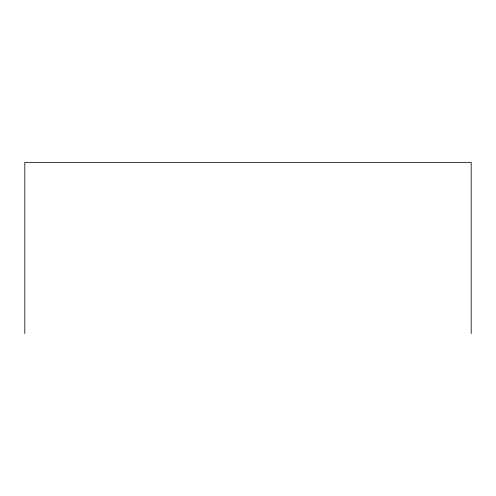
<?xml version="1.0" encoding="UTF-8"?>
<svg xmlns="http://www.w3.org/2000/svg" width="496" height="496" viewBox="0 0 496 496"><rect width="100%" height="100%" fill="white"/><g stroke="black" fill="none" stroke-linecap="round" stroke-linejoin="round"><path stroke-width="0.74" d="M471.2 333.572L471.2 162.428L24.8 162.428L24.8 333.572"/></g></svg>
